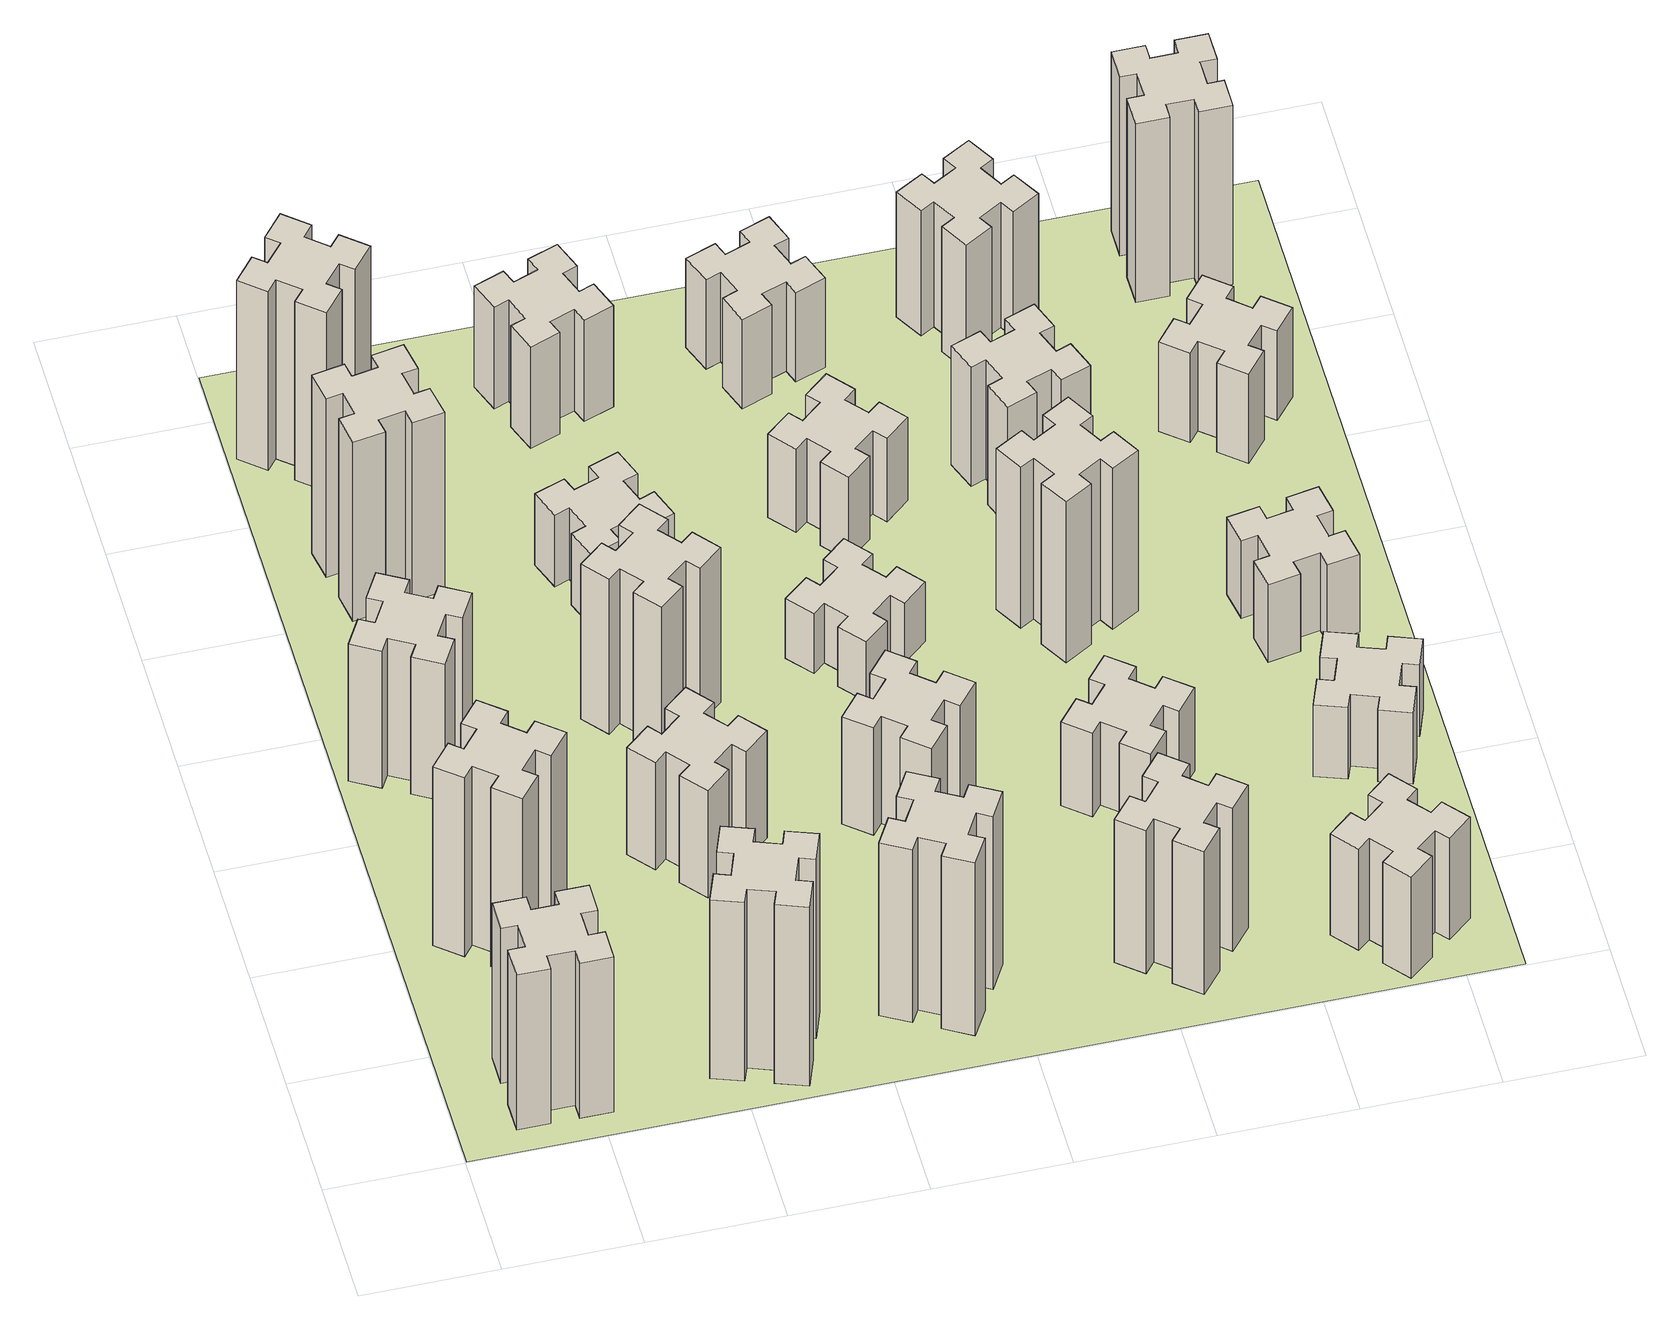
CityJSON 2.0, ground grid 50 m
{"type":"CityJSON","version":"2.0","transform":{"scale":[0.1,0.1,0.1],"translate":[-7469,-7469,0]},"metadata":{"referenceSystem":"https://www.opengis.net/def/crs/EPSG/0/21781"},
"CityObjects":{
"building1":{"type":"Building","attributes":{"class":"1000","function":"1000","usage":"1000","yearOfConstruction":2016,"roofType":"1000","measuredHeight":78,"storeysAboveGround":30,"storeysBelowGround":0},"geometry":[{"type":"Solid","lod":"1","boundaries":[[[[0,1,2,3,4,5,6,7,8,9,10,11,12,13,14,15,16,17,18,19]],[[17,16,20,21]],[[16,15,22,20]],[[15,14,23,22]],[[14,13,24,23]],[[13,12,25,24]],[[12,11,26,25]],[[11,10,27,26]],[[10,9,28,27]],[[9,8,29,28]],[[8,7,30,29]],[[7,6,31,30]],[[6,5,32,31]],[[5,4,33,32]],[[4,3,34,33]],[[3,2,35,34]],[[2,1,36,35]],[[1,0,37,36]],[[0,19,38,37]],[[19,18,39,38]],[[18,17,21,39]],[[24,25,26,27,28,29,30,31,32,33,34,35,36,37,38,39,21,20,22,23]]]]}]},
"building2":{"type":"Building","attributes":{"class":"1000","function":"1000","usage":"1000","yearOfConstruction":2016,"roofType":"1000","measuredHeight":90,"storeysAboveGround":30,"storeysBelowGround":0},"geometry":[{"type":"Solid","lod":"1","boundaries":[[[[40,41,42,43,44,45,46,47,48,49,50,51,52,53,54,55,56,57,58,59]],[[57,56,60,61]],[[56,55,62,60]],[[55,54,63,62]],[[54,53,64,63]],[[53,52,65,64]],[[52,51,66,65]],[[51,50,67,66]],[[50,49,68,67]],[[49,48,69,68]],[[48,47,70,69]],[[47,46,71,70]],[[46,45,72,71]],[[45,44,73,72]],[[44,43,74,73]],[[43,42,75,74]],[[42,41,76,75]],[[41,40,77,76]],[[40,59,78,77]],[[59,58,79,78]],[[58,57,61,79]],[[64,65,66,67,68,69,70,71,72,73,74,75,76,77,78,79,61,60,62,63]]]]}]},
"building3":{"type":"Building","attributes":{"class":"1000","function":"1000","usage":"1000","yearOfConstruction":2016,"roofType":"1000","measuredHeight":69,"storeysAboveGround":30,"storeysBelowGround":0},"geometry":[{"type":"Solid","lod":"1","boundaries":[[[[80,81,82,83,84,85,86,87,88,89,90,91,92,93,94,95,96,97,98,99]],[[97,96,100,101]],[[96,95,102,100]],[[95,94,103,102]],[[94,93,104,103]],[[93,92,105,104]],[[92,91,106,105]],[[91,90,107,106]],[[90,89,108,107]],[[89,88,109,108]],[[88,87,110,109]],[[87,86,111,110]],[[86,85,112,111]],[[85,84,113,112]],[[84,83,114,113]],[[83,82,115,114]],[[82,81,116,115]],[[81,80,117,116]],[[80,99,118,117]],[[99,98,119,118]],[[98,97,101,119]],[[104,105,106,107,108,109,110,111,112,113,114,115,116,117,118,119,101,100,102,103]]]]}]},
"building4":{"type":"Building","attributes":{"class":"1000","function":"1000","usage":"1000","yearOfConstruction":2016,"roofType":"1000","measuredHeight":90,"storeysAboveGround":30,"storeysBelowGround":0},"geometry":[{"type":"Solid","lod":"1","boundaries":[[[[120,121,122,123,124,125,126,127,128,129,130,131,132,133,134,135,136,137,138,139]],[[137,136,140,141]],[[136,135,142,140]],[[135,134,143,142]],[[134,133,144,143]],[[133,132,145,144]],[[132,131,146,145]],[[131,130,147,146]],[[130,129,148,147]],[[129,128,149,148]],[[128,127,150,149]],[[127,126,151,150]],[[126,125,152,151]],[[125,124,153,152]],[[124,123,154,153]],[[123,122,155,154]],[[122,121,156,155]],[[121,120,157,156]],[[120,139,158,157]],[[139,138,159,158]],[[138,137,141,159]],[[144,145,146,147,148,149,150,151,152,153,154,155,156,157,158,159,141,140,142,143]]]]}]},
"building5":{"type":"Building","attributes":{"class":"1000","function":"1000","usage":"1000","yearOfConstruction":2016,"roofType":"1000","measuredHeight":90,"storeysAboveGround":30,"storeysBelowGround":0},"geometry":[{"type":"Solid","lod":"1","boundaries":[[[[160,161,162,163,164,165,166,167,168,169,170,171,172,173,174,175,176,177,178,179]],[[177,176,180,181]],[[176,175,182,180]],[[175,174,183,182]],[[174,173,184,183]],[[173,172,185,184]],[[172,171,186,185]],[[171,170,187,186]],[[170,169,188,187]],[[169,168,189,188]],[[168,167,190,189]],[[167,166,191,190]],[[166,165,192,191]],[[165,164,193,192]],[[164,163,194,193]],[[163,162,195,194]],[[162,161,196,195]],[[161,160,197,196]],[[160,179,198,197]],[[179,178,199,198]],[[178,177,181,199]],[[184,185,186,187,188,189,190,191,192,193,194,195,196,197,198,199,181,180,182,183]]]]}]},
"building6":{"type":"Building","attributes":{"class":"1000","function":"1000","usage":"1000","yearOfConstruction":2016,"roofType":"1000","measuredHeight":90,"storeysAboveGround":30,"storeysBelowGround":0},"geometry":[{"type":"Solid","lod":"1","boundaries":[[[[200,201,202,203,204,205,206,207,208,209,210,211,212,213,214,215,216,217,218,219]],[[217,216,220,221]],[[216,215,222,220]],[[215,214,223,222]],[[214,213,224,223]],[[213,212,225,224]],[[212,211,226,225]],[[211,210,227,226]],[[210,209,228,227]],[[209,208,229,228]],[[208,207,230,229]],[[207,206,231,230]],[[206,205,232,231]],[[205,204,233,232]],[[204,203,234,233]],[[203,202,235,234]],[[202,201,236,235]],[[201,200,237,236]],[[200,219,238,237]],[[219,218,239,238]],[[218,217,221,239]],[[224,225,226,227,228,229,230,231,232,233,234,235,236,237,238,239,221,220,222,223]]]]}]},
"building7":{"type":"Building","attributes":{"class":"1000","function":"1000","usage":"1000","yearOfConstruction":2016,"roofType":"1000","measuredHeight":54,"storeysAboveGround":30,"storeysBelowGround":0},"geometry":[{"type":"Solid","lod":"1","boundaries":[[[[240,241,242,243,244,245,246,247,248,249,250,251,252,253,254,255,256,257,258,259]],[[257,256,260,261]],[[256,255,262,260]],[[255,254,263,262]],[[254,253,264,263]],[[253,252,265,264]],[[252,251,266,265]],[[251,250,267,266]],[[250,249,268,267]],[[249,248,269,268]],[[248,247,270,269]],[[247,246,271,270]],[[246,245,272,271]],[[245,244,273,272]],[[244,243,274,273]],[[243,242,275,274]],[[242,241,276,275]],[[241,240,277,276]],[[240,259,278,277]],[[259,258,279,278]],[[258,257,261,279]],[[264,265,266,267,268,269,270,271,272,273,274,275,276,277,278,279,261,260,262,263]]]]}]},
"building8":{"type":"Building","attributes":{"class":"1000","function":"1000","usage":"1000","yearOfConstruction":2016,"roofType":"1000","measuredHeight":78,"storeysAboveGround":30,"storeysBelowGround":0},"geometry":[{"type":"Solid","lod":"1","boundaries":[[[[280,281,282,283,284,285,286,287,288,289,290,291,292,293,294,295,296,297,298,299]],[[297,296,300,301]],[[296,295,302,300]],[[295,294,303,302]],[[294,293,304,303]],[[293,292,305,304]],[[292,291,306,305]],[[291,290,307,306]],[[290,289,308,307]],[[289,288,309,308]],[[288,287,310,309]],[[287,286,311,310]],[[286,285,312,311]],[[285,284,313,312]],[[284,283,314,313]],[[283,282,315,314]],[[282,281,316,315]],[[281,280,317,316]],[[280,299,318,317]],[[299,298,319,318]],[[298,297,301,319]],[[304,305,306,307,308,309,310,311,312,313,314,315,316,317,318,319,301,300,302,303]]]]}]},
"building9":{"type":"Building","attributes":{"class":"1000","function":"1000","usage":"1000","yearOfConstruction":2016,"roofType":"1000","measuredHeight":36,"storeysAboveGround":30,"storeysBelowGround":0},"geometry":[{"type":"Solid","lod":"1","boundaries":[[[[320,321,322,323,324,325,326,327,328,329,330,331,332,333,334,335,336,337,338,339]],[[337,336,340,341]],[[336,335,342,340]],[[335,334,343,342]],[[334,333,344,343]],[[333,332,345,344]],[[332,331,346,345]],[[331,330,347,346]],[[330,329,348,347]],[[329,328,349,348]],[[328,327,350,349]],[[327,326,351,350]],[[326,325,352,351]],[[325,324,353,352]],[[324,323,354,353]],[[323,322,355,354]],[[322,321,356,355]],[[321,320,357,356]],[[320,339,358,357]],[[339,338,359,358]],[[338,337,341,359]],[[344,345,346,347,348,349,350,351,352,353,354,355,356,357,358,359,341,340,342,343]]]]}]},
"building10":{"type":"Building","attributes":{"class":"1000","function":"1000","usage":"1000","yearOfConstruction":2016,"roofType":"1000","measuredHeight":87,"storeysAboveGround":30,"storeysBelowGround":0},"geometry":[{"type":"Solid","lod":"1","boundaries":[[[[360,361,362,363,364,365,366,367,368,369,370,371,372,373,374,375,376,377,378,379]],[[377,376,380,381]],[[376,375,382,380]],[[375,374,383,382]],[[374,373,384,383]],[[373,372,385,384]],[[372,371,386,385]],[[371,370,387,386]],[[370,369,388,387]],[[369,368,389,388]],[[368,367,390,389]],[[367,366,391,390]],[[366,365,392,391]],[[365,364,393,392]],[[364,363,394,393]],[[363,362,395,394]],[[362,361,396,395]],[[361,360,397,396]],[[360,379,398,397]],[[379,378,399,398]],[[378,377,381,399]],[[384,385,386,387,388,389,390,391,392,393,394,395,396,397,398,399,381,380,382,383]]]]}]},
"building11":{"type":"Building","attributes":{"class":"1000","function":"1000","usage":"1000","yearOfConstruction":2016,"roofType":"1000","measuredHeight":51,"storeysAboveGround":30,"storeysBelowGround":0},"geometry":[{"type":"Solid","lod":"1","boundaries":[[[[400,401,402,403,404,405,406,407,408,409,410,411,412,413,414,415,416,417,418,419]],[[417,416,420,421]],[[416,415,422,420]],[[415,414,423,422]],[[414,413,424,423]],[[413,412,425,424]],[[412,411,426,425]],[[411,410,427,426]],[[410,409,428,427]],[[409,408,429,428]],[[408,407,430,429]],[[407,406,431,430]],[[406,405,432,431]],[[405,404,433,432]],[[404,403,434,433]],[[403,402,435,434]],[[402,401,436,435]],[[401,400,437,436]],[[400,419,438,437]],[[419,418,439,438]],[[418,417,421,439]],[[424,425,426,427,428,429,430,431,432,433,434,435,436,437,438,439,421,420,422,423]]]]}]},
"building12":{"type":"Building","attributes":{"class":"1000","function":"1000","usage":"1000","yearOfConstruction":2016,"roofType":"1000","measuredHeight":54,"storeysAboveGround":30,"storeysBelowGround":0},"geometry":[{"type":"Solid","lod":"1","boundaries":[[[[440,441,442,443,444,445,446,447,448,449,450,451,452,453,454,455,456,457,458,459]],[[457,456,460,461]],[[456,455,462,460]],[[455,454,463,462]],[[454,453,464,463]],[[453,452,465,464]],[[452,451,466,465]],[[451,450,467,466]],[[450,449,468,467]],[[449,448,469,468]],[[448,447,470,469]],[[447,446,471,470]],[[446,445,472,471]],[[445,444,473,472]],[[444,443,474,473]],[[443,442,475,474]],[[442,441,476,475]],[[441,440,477,476]],[[440,459,478,477]],[[459,458,479,478]],[[458,457,461,479]],[[464,465,466,467,468,469,470,471,472,473,474,475,476,477,478,479,461,460,462,463]]]]}]},
"building13":{"type":"Building","attributes":{"class":"1000","function":"1000","usage":"1000","yearOfConstruction":2016,"roofType":"1000","measuredHeight":30,"storeysAboveGround":30,"storeysBelowGround":0},"geometry":[{"type":"Solid","lod":"1","boundaries":[[[[480,481,482,483,484,485,486,487,488,489,490,491,492,493,494,495,496,497,498,499]],[[497,496,500,501]],[[496,495,502,500]],[[495,494,503,502]],[[494,493,504,503]],[[493,492,505,504]],[[492,491,506,505]],[[491,490,507,506]],[[490,489,508,507]],[[489,488,509,508]],[[488,487,510,509]],[[487,486,511,510]],[[486,485,512,511]],[[485,484,513,512]],[[484,483,514,513]],[[483,482,515,514]],[[482,481,516,515]],[[481,480,517,516]],[[480,499,518,517]],[[499,498,519,518]],[[498,497,501,519]],[[504,505,506,507,508,509,510,511,512,513,514,515,516,517,518,519,501,500,502,503]]]]}]},
"building14":{"type":"Building","attributes":{"class":"1000","function":"1000","usage":"1000","yearOfConstruction":2016,"roofType":"1000","measuredHeight":72,"storeysAboveGround":30,"storeysBelowGround":0},"geometry":[{"type":"Solid","lod":"1","boundaries":[[[[520,521,522,523,524,525,526,527,528,529,530,531,532,533,534,535,536,537,538,539]],[[537,536,540,541]],[[536,535,542,540]],[[535,534,543,542]],[[534,533,544,543]],[[533,532,545,544]],[[532,531,546,545]],[[531,530,547,546]],[[530,529,548,547]],[[529,528,549,548]],[[528,527,550,549]],[[527,526,551,550]],[[526,525,552,551]],[[525,524,553,552]],[[524,523,554,553]],[[523,522,555,554]],[[522,521,556,555]],[[521,520,557,556]],[[520,539,558,557]],[[539,538,559,558]],[[538,537,541,559]],[[544,545,546,547,548,549,550,551,552,553,554,555,556,557,558,559,541,540,542,543]]]]}]},
"building15":{"type":"Building","attributes":{"class":"1000","function":"1000","usage":"1000","yearOfConstruction":2016,"roofType":"1000","measuredHeight":42,"storeysAboveGround":30,"storeysBelowGround":0},"geometry":[{"type":"Solid","lod":"1","boundaries":[[[[560,561,562,563,564,565,566,567,568,569,570,571,572,573,574,575,576,577,578,579]],[[577,576,580,581]],[[576,575,582,580]],[[575,574,583,582]],[[574,573,584,583]],[[573,572,585,584]],[[572,571,586,585]],[[571,570,587,586]],[[570,569,588,587]],[[569,568,589,588]],[[568,567,590,589]],[[567,566,591,590]],[[566,565,592,591]],[[565,564,593,592]],[[564,563,594,593]],[[563,562,595,594]],[[562,561,596,595]],[[561,560,597,596]],[[560,579,598,597]],[[579,578,599,598]],[[578,577,581,599]],[[584,585,586,587,588,589,590,591,592,593,594,595,596,597,598,599,581,580,582,583]]]]}]},
"building16":{"type":"Building","attributes":{"class":"1000","function":"1000","usage":"1000","yearOfConstruction":2016,"roofType":"1000","measuredHeight":45,"storeysAboveGround":30,"storeysBelowGround":0},"geometry":[{"type":"Solid","lod":"1","boundaries":[[[[600,601,602,603,604,605,606,607,608,609,610,611,612,613,614,615,616,617,618,619]],[[617,616,620,621]],[[616,615,622,620]],[[615,614,623,622]],[[614,613,624,623]],[[613,612,625,624]],[[612,611,626,625]],[[611,610,627,626]],[[610,609,628,627]],[[609,608,629,628]],[[608,607,630,629]],[[607,606,631,630]],[[606,605,632,631]],[[605,604,633,632]],[[604,603,634,633]],[[603,602,635,634]],[[602,601,636,635]],[[601,600,637,636]],[[600,619,638,637]],[[619,618,639,638]],[[618,617,621,639]],[[624,625,626,627,628,629,630,631,632,633,634,635,636,637,638,639,621,620,622,623]]]]}]},
"building17":{"type":"Building","attributes":{"class":"1000","function":"1000","usage":"1000","yearOfConstruction":2016,"roofType":"1000","measuredHeight":42,"storeysAboveGround":30,"storeysBelowGround":0},"geometry":[{"type":"Solid","lod":"1","boundaries":[[[[640,641,642,643,644,645,646,647,648,649,650,651,652,653,654,655,656,657,658,659]],[[657,656,660,661]],[[656,655,662,660]],[[655,654,663,662]],[[654,653,664,663]],[[653,652,665,664]],[[652,651,666,665]],[[651,650,667,666]],[[650,649,668,667]],[[649,648,669,668]],[[648,647,670,669]],[[647,646,671,670]],[[646,645,672,671]],[[645,644,673,672]],[[644,643,674,673]],[[643,642,675,674]],[[642,641,676,675]],[[641,640,677,676]],[[640,659,678,677]],[[659,658,679,678]],[[658,657,661,679]],[[664,665,666,667,668,669,670,671,672,673,674,675,676,677,678,679,661,660,662,663]]]]}]},
"building18":{"type":"Building","attributes":{"class":"1000","function":"1000","usage":"1000","yearOfConstruction":2016,"roofType":"1000","measuredHeight":81,"storeysAboveGround":30,"storeysBelowGround":0},"geometry":[{"type":"Solid","lod":"1","boundaries":[[[[680,681,682,683,684,685,686,687,688,689,690,691,692,693,694,695,696,697,698,699]],[[697,696,700,701]],[[696,695,702,700]],[[695,694,703,702]],[[694,693,704,703]],[[693,692,705,704]],[[692,691,706,705]],[[691,690,707,706]],[[690,689,708,707]],[[689,688,709,708]],[[688,687,710,709]],[[687,686,711,710]],[[686,685,712,711]],[[685,684,713,712]],[[684,683,714,713]],[[683,682,715,714]],[[682,681,716,715]],[[681,680,717,716]],[[680,699,718,717]],[[699,698,719,718]],[[698,697,701,719]],[[704,705,706,707,708,709,710,711,712,713,714,715,716,717,718,719,701,700,702,703]]]]}]},
"building19":{"type":"Building","attributes":{"class":"1000","function":"1000","usage":"1000","yearOfConstruction":2016,"roofType":"1000","measuredHeight":60,"storeysAboveGround":30,"storeysBelowGround":0},"geometry":[{"type":"Solid","lod":"1","boundaries":[[[[720,721,722,723,724,725,726,727,728,729,730,731,732,733,734,735,736,737,738,739]],[[737,736,740,741]],[[736,735,742,740]],[[735,734,743,742]],[[734,733,744,743]],[[733,732,745,744]],[[732,731,746,745]],[[731,730,747,746]],[[730,729,748,747]],[[729,728,749,748]],[[728,727,750,749]],[[727,726,751,750]],[[726,725,752,751]],[[725,724,753,752]],[[724,723,754,753]],[[723,722,755,754]],[[722,721,756,755]],[[721,720,757,756]],[[720,739,758,757]],[[739,738,759,758]],[[738,737,741,759]],[[744,745,746,747,748,749,750,751,752,753,754,755,756,757,758,759,741,740,742,743]]]]}]},
"building20":{"type":"Building","attributes":{"class":"1000","function":"1000","usage":"1000","yearOfConstruction":2016,"roofType":"1000","measuredHeight":51,"storeysAboveGround":30,"storeysBelowGround":0},"geometry":[{"type":"Solid","lod":"1","boundaries":[[[[760,761,762,763,764,765,766,767,768,769,770,771,772,773,774,775,776,777,778,779]],[[777,776,780,781]],[[776,775,782,780]],[[775,774,783,782]],[[774,773,784,783]],[[773,772,785,784]],[[772,771,786,785]],[[771,770,787,786]],[[770,769,788,787]],[[769,768,789,788]],[[768,767,790,789]],[[767,766,791,790]],[[766,765,792,791]],[[765,764,793,792]],[[764,763,794,793]],[[763,762,795,794]],[[762,761,796,795]],[[761,760,797,796]],[[760,779,798,797]],[[779,778,799,798]],[[778,777,781,799]],[[784,785,786,787,788,789,790,791,792,793,794,795,796,797,798,799,781,780,782,783]]]]}]},
"building21":{"type":"Building","attributes":{"class":"1000","function":"1000","usage":"1000","yearOfConstruction":2016,"roofType":"1000","measuredHeight":63,"storeysAboveGround":30,"storeysBelowGround":0},"geometry":[{"type":"Solid","lod":"1","boundaries":[[[[800,801,802,803,804,805,806,807,808,809,810,811,812,813,814,815,816,817,818,819]],[[817,816,820,821]],[[816,815,822,820]],[[815,814,823,822]],[[814,813,824,823]],[[813,812,825,824]],[[812,811,826,825]],[[811,810,827,826]],[[810,809,828,827]],[[809,808,829,828]],[[808,807,830,829]],[[807,806,831,830]],[[806,805,832,831]],[[805,804,833,832]],[[804,803,834,833]],[[803,802,835,834]],[[802,801,836,835]],[[801,800,837,836]],[[800,819,838,837]],[[819,818,839,838]],[[818,817,821,839]],[[824,825,826,827,828,829,830,831,832,833,834,835,836,837,838,839,821,820,822,823]]]]}]},
"building22":{"type":"Building","attributes":{"class":"1000","function":"1000","usage":"1000","yearOfConstruction":2016,"roofType":"1000","measuredHeight":36,"storeysAboveGround":30,"storeysBelowGround":0},"geometry":[{"type":"Solid","lod":"1","boundaries":[[[[840,841,842,843,844,845,846,847,848,849,850,851,852,853,854,855,856,857,858,859]],[[857,856,860,861]],[[856,855,862,860]],[[855,854,863,862]],[[854,853,864,863]],[[853,852,865,864]],[[852,851,866,865]],[[851,850,867,866]],[[850,849,868,867]],[[849,848,869,868]],[[848,847,870,869]],[[847,846,871,870]],[[846,845,872,871]],[[845,844,873,872]],[[844,843,874,873]],[[843,842,875,874]],[[842,841,876,875]],[[841,840,877,876]],[[840,859,878,877]],[[859,858,879,878]],[[858,857,861,879]],[[864,865,866,867,868,869,870,871,872,873,874,875,876,877,878,879,861,860,862,863]]]]}]},
"building23":{"type":"Building","attributes":{"class":"1000","function":"1000","usage":"1000","yearOfConstruction":2016,"roofType":"1000","measuredHeight":39,"storeysAboveGround":30,"storeysBelowGround":0},"geometry":[{"type":"Solid","lod":"1","boundaries":[[[[880,881,882,883,884,885,886,887,888,889,890,891,892,893,894,895,896,897,898,899]],[[897,896,900,901]],[[896,895,902,900]],[[895,894,903,902]],[[894,893,904,903]],[[893,892,905,904]],[[892,891,906,905]],[[891,890,907,906]],[[890,889,908,907]],[[889,888,909,908]],[[888,887,910,909]],[[887,886,911,910]],[[886,885,912,911]],[[885,884,913,912]],[[884,883,914,913]],[[883,882,915,914]],[[882,881,916,915]],[[881,880,917,916]],[[880,899,918,917]],[[899,898,919,918]],[[898,897,901,919]],[[904,905,906,907,908,909,910,911,912,913,914,915,916,917,918,919,901,900,902,903]]]]}]},
"building24":{"type":"Building","attributes":{"class":"1000","function":"1000","usage":"1000","yearOfConstruction":2016,"roofType":"1000","measuredHeight":45,"storeysAboveGround":30,"storeysBelowGround":0},"geometry":[{"type":"Solid","lod":"1","boundaries":[[[[920,921,922,923,924,925,926,927,928,929,930,931,932,933,934,935,936,937,938,939]],[[937,936,940,941]],[[936,935,942,940]],[[935,934,943,942]],[[934,933,944,943]],[[933,932,945,944]],[[932,931,946,945]],[[931,930,947,946]],[[930,929,948,947]],[[929,928,949,948]],[[928,927,950,949]],[[927,926,951,950]],[[926,925,952,951]],[[925,924,953,952]],[[924,923,954,953]],[[923,922,955,954]],[[922,921,956,955]],[[921,920,957,956]],[[920,939,958,957]],[[939,938,959,958]],[[938,937,941,959]],[[944,945,946,947,948,949,950,951,952,953,954,955,956,957,958,959,941,940,942,943]]]]}]},
"building25":{"type":"Building","attributes":{"class":"1000","function":"1000","usage":"1000","yearOfConstruction":2016,"roofType":"1000","measuredHeight":90,"storeysAboveGround":30,"storeysBelowGround":0},"geometry":[{"type":"Solid","lod":"1","boundaries":[[[[960,961,962,963,964,965,966,967,968,969,970,971,972,973,974,975,976,977,978,979]],[[977,976,980,981]],[[976,975,982,980]],[[975,974,983,982]],[[974,973,984,983]],[[973,972,985,984]],[[972,971,986,985]],[[971,970,987,986]],[[970,969,988,987]],[[969,968,989,988]],[[968,967,990,989]],[[967,966,991,990]],[[966,965,992,991]],[[965,964,993,992]],[[964,963,994,993]],[[963,962,995,994]],[[962,961,996,995]],[[961,960,997,996]],[[960,979,998,997]],[[979,978,999,998]],[[978,977,981,999]],[[984,985,986,987,988,989,990,991,992,993,994,995,996,997,998,999,981,980,982,983]]]]}]},
"landuse1":{"type":"LandUse","attributes":{"name":"plot1","function":"1010"},"geometry":[{"type":"MultiSurface","lod":"1","boundaries":[[[1000,1001,1002,1003]]]}]}
},
"vertices":[
[265,325,0],[265,225,0],[205,225,0],[205,105,0],[325,105,0],[325,165,0],[425,165,0],[425,105,0],[545,105,0],[545,225,0],[485,225,0],[485,325,0],[545,325,0],[545,445,0],[425,445,0],[425,385,0],[325,385,0],[325,445,0],[205,445,0],[205,325,0],[325,385,780],[325,445,780],[425,385,780],[425,445,780],[545,445,780],[545,325,780],[485,325,780],[485,225,780],[545,225,780],[545,105,780],[425,105,780],[425,165,780],[325,165,780],[325,105,780],[205,105,780],[205,225,780],[265,225,780],[265,325,780],[205,325,780],[205,445,780],
[484,1067,0],[408,1132,0],[446,1178,0],[354,1255,0],[277,1163,0],[323,1124,0],[259,1048,0],[213,1086,0],[136,994,0],[228,917,0],[266,963,0],[343,899,0],[304,853,0],[396,776,0],[473,868,0],[427,906,0],[492,983,0],[538,944,0],[615,1036,0],[523,1113,0],[492,983,900],[538,944,900],[427,906,900],[473,868,900],[396,776,900],[304,853,900],[343,899,900],[266,963,900],[228,917,900],[136,994,900],[213,1086,900],[259,1048,900],[323,1124,900],[277,1163,900],[354,1255,900],[446,1178,900],[408,1132,900],[484,1067,900],[523,1113,900],[615,1036,900],
[374,1926,0],[287,1976,0],[317,2028,0],[213,2088,0],[153,1984,0],[205,1954,0],[155,1867,0],[103,1897,0],[43,1793,0],[147,1733,0],[177,1785,0],[264,1735,0],[234,1683,0],[338,1623,0],[398,1727,0],[346,1757,0],[396,1844,0],[448,1814,0],[508,1918,0],[404,1978,0],[396,1844,690],[448,1814,690],[346,1757,690],[398,1727,690],[338,1623,690],[234,1683,690],[264,1735,690],[177,1785,690],[147,1733,690],[43,1793,690],[103,1897,690],[155,1867,690],[205,1954,690],[153,1984,690],[213,2088,690],[317,2028,690],[287,1976,690],[374,1926,690],[404,1978,690],[508,1918,690],
[405,2812,0],[307,2795,0],[297,2854,0],[178,2833,0],[199,2715,0],[258,2725,0],[276,2627,0],[217,2617,0],[237,2498,0],[356,2519,0],[345,2578,0],[444,2596,0],[454,2537,0],[572,2557,0],[551,2676,0],[492,2665,0],[475,2764,0],[534,2774,0],[513,2892,0],[395,2871,0],[475,2764,900],[534,2774,900],[492,2665,900],[551,2676,900],[572,2557,900],[454,2537,900],[444,2596,900],[345,2578,900],[356,2519,900],[237,2498,900],[217,2617,900],[276,2627,900],[258,2725,900],[199,2715,900],[178,2833,900],[297,2854,900],[307,2795,900],[405,2812,900],[395,2871,900],[513,2892,900],
[1029,360,0],[995,266,0],[939,287,0],[897,174,0],[1010,133,0],[1031,189,0],[1125,155,0],[1104,99,0],[1217,57,0],[1258,170,0],[1202,191,0],[1236,285,0],[1292,264,0],[1333,377,0],[1220,418,0],[1200,362,0],[1106,396,0],[1127,452,0],[1014,493,0],[973,380,0],[1106,396,900],[1127,452,900],[1200,362,900],[1220,418,900],[1333,377,900],[1292,264,900],[1236,285,900],[1202,191,900],[1258,170,900],[1217,57,900],[1104,99,900],[1125,155,900],[1031,189,900],[1010,133,900],[897,174,900],[939,287,900],[995,266,900],[1029,360,900],[973,380,900],[1014,493,900],
[384,3387,0],[308,3452,0],[346,3498,0],[254,3575,0],[177,3483,0],[223,3444,0],[159,3368,0],[113,3406,0],[36,3314,0],[128,3237,0],[166,3283,0],[243,3219,0],[204,3173,0],[296,3096,0],[373,3188,0],[327,3226,0],[392,3303,0],[438,3264,0],[515,3356,0],[423,3433,0],[392,3303,900],[438,3264,900],[327,3226,900],[373,3188,900],[296,3096,900],[204,3173,900],[243,3219,900],[166,3283,900],[128,3237,900],[36,3314,900],[113,3406,900],[159,3368,900],[223,3444,900],[177,3483,900],[254,3575,900],[346,3498,900],[308,3452,900],[384,3387,900],[423,3433,900],[515,3356,900],
[1083,1332,0],[1006,1267,0],[968,1313,0],[876,1236,0],[953,1144,0],[999,1183,0],[1063,1106,0],[1017,1068,0],[1094,976,0],[1186,1053,0],[1148,1099,0],[1224,1163,0],[1263,1117,0],[1355,1194,0],[1278,1286,0],[1232,1248,0],[1167,1324,0],[1213,1363,0],[1136,1455,0],[1044,1378,0],[1167,1324,540],[1213,1363,540],[1232,1248,540],[1278,1286,540],[1355,1194,540],[1263,1117,540],[1224,1163,540],[1148,1099,540],[1186,1053,540],[1094,976,540],[1017,1068,540],[1063,1106,540],[999,1183,540],[953,1144,540],[876,1236,540],[968,1313,540],[1006,1267,540],[1083,1332,540],[1044,1378,540],[1136,1455,540],
[1083,1972,0],[1006,1907,0],[968,1953,0],[876,1876,0],[953,1784,0],[999,1823,0],[1063,1746,0],[1017,1708,0],[1094,1616,0],[1186,1693,0],[1148,1739,0],[1224,1803,0],[1263,1757,0],[1355,1834,0],[1278,1926,0],[1232,1888,0],[1167,1964,0],[1213,2003,0],[1136,2095,0],[1044,2018,0],[1167,1964,780],[1213,2003,780],[1232,1888,780],[1278,1926,780],[1355,1834,780],[1263,1757,780],[1224,1803,780],[1148,1739,780],[1186,1693,780],[1094,1616,780],[1017,1708,780],[1063,1746,780],[999,1823,780],[953,1784,780],[876,1876,780],[968,1953,780],[1006,1907,780],[1083,1972,780],[1044,2018,780],[1136,2095,780],
[1125,2616,0],[1031,2582,0],[1010,2638,0],[897,2597,0],[939,2484,0],[995,2505,0],[1029,2411,0],[973,2390,0],[1014,2277,0],[1127,2319,0],[1106,2375,0],[1200,2409,0],[1220,2353,0],[1333,2394,0],[1292,2507,0],[1236,2486,0],[1202,2580,0],[1258,2600,0],[1217,2713,0],[1104,2672,0],[1202,2580,360],[1258,2600,360],[1236,2486,360],[1292,2507,360],[1333,2394,360],[1220,2353,360],[1200,2409,360],[1106,2375,360],[1127,2319,360],[1014,2277,360],[973,2390,360],[1029,2411,360],[995,2505,360],[939,2484,360],[897,2597,360],[1010,2638,360],[1031,2582,360],[1125,2616,360],[1104,2672,360],[1217,2713,360],
[1657,305,0],[1744,255,0],[1714,203,0],[1818,143,0],[1878,247,0],[1826,277,0],[1876,364,0],[1928,334,0],[1988,438,0],[1884,498,0],[1854,446,0],[1767,496,0],[1797,548,0],[1693,608,0],[1633,504,0],[1685,474,0],[1635,387,0],[1583,417,0],[1523,313,0],[1627,253,0],[1635,387,870],[1583,417,870],[1685,474,870],[1633,504,870],[1693,608,870],[1797,548,870],[1767,496,870],[1854,446,870],[1884,498,870],[1988,438,870],[1928,334,870],[1876,364,870],[1826,277,870],[1878,247,870],[1818,143,870],[1714,203,870],[1744,255,870],[1657,305,870],[1627,253,870],[1523,313,870],
[1125,3456,0],[1031,3422,0],[1010,3478,0],[897,3437,0],[939,3324,0],[995,3345,0],[1029,3251,0],[973,3230,0],[1014,3117,0],[1127,3159,0],[1106,3215,0],[1200,3249,0],[1220,3193,0],[1333,3234,0],[1292,3347,0],[1236,3326,0],[1202,3420,0],[1258,3440,0],[1217,3553,0],[1104,3512,0],[1202,3420,510],[1258,3440,510],[1236,3326,510],[1292,3347,510],[1333,3234,510],[1220,3193,510],[1200,3249,510],[1106,3215,510],[1127,3159,510],[1014,3117,510],[973,3230,510],[1029,3251,510],[995,3345,510],[939,3324,510],[897,3437,510],[1010,3478,510],[1031,3422,510],[1125,3456,510],[1104,3512,510],[1217,3553,510],
[1746,1163,0],[1823,1099,0],[1784,1053,0],[1876,976,0],[1953,1068,0],[1907,1106,0],[1972,1183,0],[2018,1144,0],[2095,1236,0],[2003,1313,0],[1964,1267,0],[1888,1332,0],[1926,1378,0],[1834,1455,0],[1757,1363,0],[1803,1324,0],[1739,1248,0],[1693,1286,0],[1616,1194,0],[1708,1117,0],[1739,1248,540],[1693,1286,540],[1803,1324,540],[1757,1363,540],[1834,1455,540],[1926,1378,540],[1888,1332,540],[1964,1267,540],[2003,1313,540],[2095,1236,540],[2018,1144,540],[1972,1183,540],[1907,1106,540],[1953,1068,540],[1876,976,540],[1784,1053,540],[1823,1099,540],[1746,1163,540],[1708,1117,540],[1616,1194,540],
[1972,1988,0],[1907,2064,0],[1953,2103,0],[1876,2195,0],[1784,2118,0],[1823,2072,0],[1746,2007,0],[1708,2053,0],[1616,1976,0],[1693,1884,0],[1739,1923,0],[1803,1846,0],[1757,1808,0],[1834,1716,0],[1926,1793,0],[1888,1839,0],[1964,1903,0],[2003,1857,0],[2095,1934,0],[2018,2026,0],[1964,1903,300],[2003,1857,300],[1888,1839,300],[1926,1793,300],[1834,1716,300],[1757,1808,300],[1803,1846,300],[1739,1923,300],[1693,1884,300],[1616,1976,300],[1708,2053,300],[1746,2007,300],[1823,2072,300],[1784,2118,300],[1876,2195,300],[1953,2103,300],[1907,2064,300],[1972,1988,300],[2018,2026,300],[2095,1934,300],
[2486,323,0],[2563,259,0],[2524,213,0],[2616,136,0],[2693,228,0],[2647,266,0],[2712,343,0],[2758,304,0],[2835,396,0],[2743,473,0],[2704,427,0],[2628,492,0],[2666,538,0],[2574,615,0],[2497,523,0],[2543,484,0],[2479,408,0],[2433,446,0],[2356,354,0],[2448,277,0],[2479,408,720],[2433,446,720],[2543,484,720],[2497,523,720],[2574,615,720],[2666,538,720],[2628,492,720],[2704,427,720],[2743,473,720],[2835,396,720],[2758,304,720],[2712,343,720],[2647,266,720],[2693,228,720],[2616,136,720],[2524,213,720],[2563,259,720],[2486,323,720],[2448,277,720],[2356,354,720],
[1988,2479,0],[2064,2543,0],[2103,2497,0],[2195,2574,0],[2118,2666,0],[2072,2628,0],[2007,2704,0],[2053,2743,0],[1976,2835,0],[1884,2758,0],[1923,2712,0],[1846,2647,0],[1808,2693,0],[1716,2616,0],[1793,2524,0],[1839,2563,0],[1903,2486,0],[1857,2448,0],[1934,2356,0],[2026,2433,0],[1903,2486,420],[1857,2448,420],[1839,2563,420],[1793,2524,420],[1716,2616,420],[1808,2693,420],[1846,2647,420],[1923,2712,420],[1884,2758,420],[1976,2835,420],[2053,2743,420],[2007,2704,420],[2072,2628,420],[2118,2666,420],[2195,2574,420],[2103,2497,420],[2064,2543,420],[1988,2479,420],[2026,2433,420],[1934,2356,420],
[1865,3456,0],[1771,3422,0],[1750,3478,0],[1637,3437,0],[1679,3324,0],[1735,3345,0],[1769,3251,0],[1713,3230,0],[1754,3117,0],[1867,3159,0],[1846,3215,0],[1940,3249,0],[1960,3193,0],[2073,3234,0],[2032,3347,0],[1976,3326,0],[1942,3420,0],[1998,3440,0],[1957,3553,0],[1844,3512,0],[1942,3420,450],[1998,3440,450],[1976,3326,450],[2032,3347,450],[2073,3234,450],[1960,3193,450],[1940,3249,450],[1846,3215,450],[1867,3159,450],[1754,3117,450],[1713,3230,450],[1769,3251,450],[1735,3345,450],[1679,3324,450],[1637,3437,450],[1750,3478,450],[1771,3422,450],[1865,3456,450],[1844,3512,450],[1957,3553,450],
[2647,1006,0],[2712,1083,0],[2758,1044,0],[2835,1136,0],[2743,1213,0],[2704,1167,0],[2628,1232,0],[2666,1278,0],[2574,1355,0],[2497,1263,0],[2543,1224,0],[2479,1148,0],[2433,1186,0],[2356,1094,0],[2448,1017,0],[2486,1063,0],[2563,999,0],[2524,953,0],[2616,876,0],[2693,968,0],[2563,999,420],[2524,953,420],[2486,1063,420],[2448,1017,420],[2356,1094,420],[2433,1186,420],[2479,1148,420],[2543,1224,420],[2497,1263,420],[2574,1355,420],[2666,1278,420],[2628,1232,420],[2704,1167,420],[2743,1213,420],[2835,1136,420],[2758,1044,420],[2712,1083,420],[2647,1006,420],[2693,968,420],[2616,876,420],
[2716,1967,0],[2666,2054,0],[2718,2084,0],[2658,2188,0],[2554,2128,0],[2584,2076,0],[2497,2026,0],[2467,2078,0],[2363,2018,0],[2423,1914,0],[2475,1944,0],[2525,1857,0],[2473,1827,0],[2533,1723,0],[2637,1783,0],[2607,1835,0],[2694,1885,0],[2724,1833,0],[2828,1893,0],[2768,1997,0],[2694,1885,810],[2724,1833,810],[2607,1835,810],[2637,1783,810],[2533,1723,810],[2473,1827,810],[2525,1857,810],[2475,1944,810],[2423,1914,810],[2363,2018,810],[2467,2078,810],[2497,2026,810],[2584,2076,810],[2554,2128,810],[2658,2188,810],[2718,2084,810],[2666,2054,810],[2716,1967,810],[2768,1997,810],[2828,1893,810],
[2586,2475,0],[2680,2509,0],[2700,2453,0],[2813,2494,0],[2772,2607,0],[2716,2586,0],[2682,2680,0],[2738,2700,0],[2697,2813,0],[2584,2772,0],[2605,2716,0],[2511,2682,0],[2490,2738,0],[2377,2697,0],[2419,2584,0],[2475,2605,0],[2509,2511,0],[2453,2490,0],[2494,2377,0],[2607,2419,0],[2509,2511,600],[2453,2490,600],[2475,2605,600],[2419,2584,600],[2377,2697,600],[2490,2738,600],[2511,2682,600],[2605,2716,600],[2584,2772,600],[2697,2813,600],[2738,2700,600],[2682,2680,600],[2716,2586,600],[2772,2607,600],[2813,2494,600],[2700,2453,600],[2680,2509,600],[2586,2475,600],[2607,2419,600],[2494,2377,600],
[3368,159,0],[3444,223,0],[3483,177,0],[3575,254,0],[3498,346,0],[3452,308,0],[3387,384,0],[3433,423,0],[3356,515,0],[3264,438,0],[3303,392,0],[3226,327,0],[3188,373,0],[3096,296,0],[3173,204,0],[3219,243,0],[3283,166,0],[3237,128,0],[3314,36,0],[3406,113,0],[3283,166,510],[3237,128,510],[3219,243,510],[3173,204,510],[3096,296,510],[3188,373,510],[3226,327,510],[3303,392,510],[3264,438,510],[3356,515,510],[3433,423,510],[3387,384,510],[3452,308,510],[3498,346,510],[3575,254,510],[3483,177,510],[3444,223,510],[3368,159,510],[3406,113,510],[3314,36,510],
[2716,3347,0],[2666,3434,0],[2718,3464,0],[2658,3568,0],[2554,3508,0],[2584,3456,0],[2497,3406,0],[2467,3458,0],[2363,3398,0],[2423,3294,0],[2475,3324,0],[2525,3237,0],[2473,3207,0],[2533,3103,0],[2637,3163,0],[2607,3215,0],[2694,3265,0],[2724,3213,0],[2828,3273,0],[2768,3377,0],[2694,3265,630],[2724,3213,630],[2607,3215,630],[2637,3163,630],[2533,3103,630],[2473,3207,630],[2525,3237,630],[2475,3324,630],[2423,3294,630],[2363,3398,630],[2467,3458,630],[2497,3406,630],[2584,3456,630],[2554,3508,630],[2658,3568,630],[2718,3464,630],[2666,3434,630],[2716,3347,630],[2768,3377,630],[2828,3273,630],
[3351,1029,0],[3445,995,0],[3424,939,0],[3537,897,0],[3578,1010,0],[3522,1031,0],[3556,1125,0],[3612,1104,0],[3653,1217,0],[3540,1258,0],[3520,1202,0],[3426,1236,0],[3447,1292,0],[3334,1333,0],[3293,1220,0],[3349,1200,0],[3315,1106,0],[3259,1127,0],[3217,1014,0],[3330,973,0],[3315,1106,360],[3259,1127,360],[3349,1200,360],[3293,1220,360],[3334,1333,360],[3447,1292,360],[3426,1236,360],[3520,1202,360],[3540,1258,360],[3653,1217,360],[3612,1104,360],[3556,1125,360],[3522,1031,360],[3578,1010,360],[3537,897,360],[3424,939,360],[3445,995,360],[3351,1029,360],[3330,973,360],[3217,1014,360],
[3365,1872,0],[3267,1855,0],[3257,1914,0],[3138,1893,0],[3159,1775,0],[3218,1785,0],[3236,1687,0],[3177,1677,0],[3197,1558,0],[3316,1579,0],[3305,1638,0],[3404,1656,0],[3414,1597,0],[3532,1617,0],[3511,1736,0],[3452,1725,0],[3435,1824,0],[3494,1834,0],[3473,1952,0],[3355,1931,0],[3435,1824,390],[3494,1834,390],[3452,1725,390],[3511,1736,390],[3532,1617,390],[3414,1597,390],[3404,1656,390],[3305,1638,390],[3316,1579,390],[3197,1558,390],[3177,1677,390],[3236,1687,390],[3218,1785,390],[3159,1775,390],[3138,1893,390],[3257,1914,390],[3267,1855,390],[3365,1872,390],[3355,1931,390],[3473,1952,390],
[3444,2747,0],[3368,2812,0],[3406,2858,0],[3314,2935,0],[3237,2843,0],[3283,2804,0],[3219,2728,0],[3173,2766,0],[3096,2674,0],[3188,2597,0],[3226,2643,0],[3303,2579,0],[3264,2533,0],[3356,2456,0],[3433,2548,0],[3387,2586,0],[3452,2663,0],[3498,2624,0],[3575,2716,0],[3483,2793,0],[3452,2663,450],[3498,2624,450],[3387,2586,450],[3433,2548,450],[3356,2456,450],[3264,2533,450],[3303,2579,450],[3226,2643,450],[3188,2597,450],[3096,2674,450],[3173,2766,450],[3219,2728,450],[3283,2804,450],[3237,2843,450],[3314,2935,450],[3406,2858,450],[3368,2812,450],[3444,2747,450],[3483,2793,450],[3575,2716,450],
[3285,3325,0],[3385,3325,0],[3385,3265,0],[3505,3265,0],[3505,3385,0],[3445,3385,0],[3445,3485,0],[3505,3485,0],[3505,3605,0],[3385,3605,0],[3385,3545,0],[3285,3545,0],[3285,3605,0],[3165,3605,0],[3165,3485,0],[3225,3485,0],[3225,3385,0],[3165,3385,0],[3165,3265,0],[3285,3265,0],[3225,3385,900],[3165,3385,900],[3225,3485,900],[3165,3485,900],[3165,3605,900],[3285,3605,900],[3285,3545,900],[3385,3545,900],[3385,3605,900],[3505,3605,900],[3505,3485,900],[3445,3485,900],[3445,3385,900],[3505,3385,900],[3505,3265,900],[3385,3265,900],[3385,3325,900],[3285,3325,900],[3285,3265,900],[3165,3265,900],
[5,3705,0],[3705,3705,0],[3705,5,0],[5,5,0]
]}
